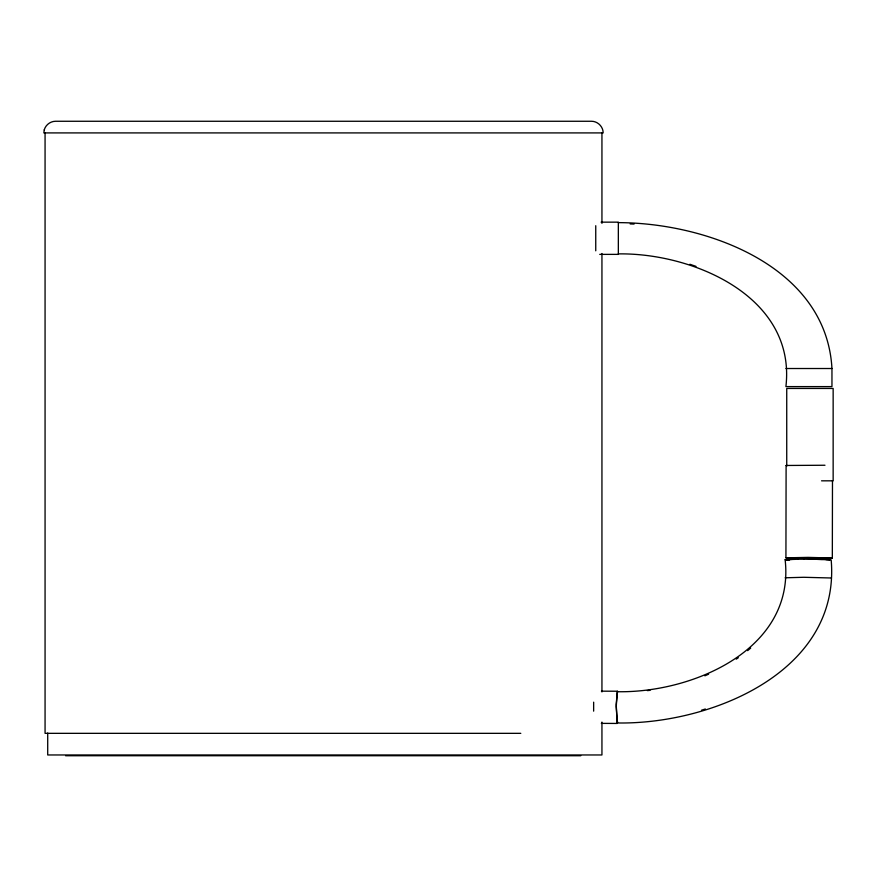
<?xml version="1.0" encoding="UTF-8"?>
<svg xmlns="http://www.w3.org/2000/svg" width="877" height="877" viewBox="0 0 877 877"><rect width="100%" height="100%" fill="white"/><g stroke="black" fill="none" stroke-linecap="round" stroke-linejoin="round"><path stroke-width="1.32" d="M816.235 559.329L831.177 559.899C840.791 672.089 710.48 724.599 617.287 722.966L616.213 706.752L617.353 691.701C692.096 693.181 795.307 649.627 785.134 559.701L798.18 559.252M832.481 480.607L832.328 558.035L810.173 558.496L785.924 557.838L786.11 465.468L824.983 465.248M593.652 702.17L593.641 711.148M617.715 722.001L617.287 722.966M601.403 691.164L617.353 691.229L616.202 704.439L617.287 723.448L601.337 723.372M747.642 650.646L750.701 648.092M736.241 659.142L738.335 657.717M704.878 675.827L708.616 674.194M701.545 710.195L705.338 709M785.924 557.838L808.09 557.377L832.328 558.035M785.101 577.79L803.749 577.285L831.133 577.987M647.379 690.616L650.087 690.331M793.137 559.318L786.417 559.712L787.59 559.866M797.588 559.219L804.034 559.23M601.063 222.155L618.34 222.155L618.34 254.374L599.736 254.374M785.913 368.515L831.955 368.515L831.955 386.604L785.913 386.604C796.228 296.678 693.148 252.762 618.34 253.891M821.541 480.826L833.15 480.826L833.15 388.445L786.735 388.445L786.735 465.884M520.795 733.336L45.067 733.336L45.067 132.909M65.567 755.733L580.771 755.733M803.792 559.197L810.337 559.23M810.216 559.252L822.396 559.416M630.146 223.931L634.082 224.063M618.34 222.637C706.149 222.714 826.277 265.906 831.955 368.515M825.882 559.57L829.894 559.888M789.486 559.975L785.134 559.701M786.11 465.468L787.173 465.621M689.925 264.273L696.02 266.389M617.353 691.229L617.671 692.052M601.94 132.909L601.94 223.35M601.94 253.486L601.94 691.942M601.94 722.078L601.94 754.965L47.709 754.965L47.709 733.04M595.746 225.707L595.746 250.811M44.245 129.906L43.85 132.909L603.157 132.909C603.201 126.683 597.741 121.234 591.515 121.267L55.492 121.267C50.351 121.3 45.604 124.94 44.245 129.906"/></g></svg>
